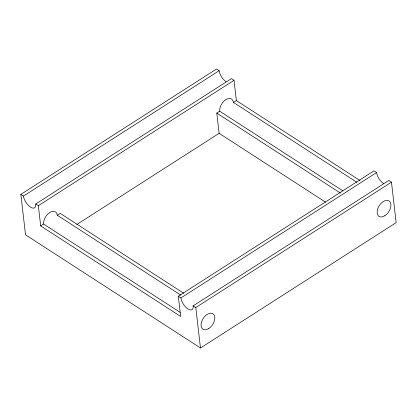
<?xml version="1.0" encoding="UTF-8"?>
<svg xmlns="http://www.w3.org/2000/svg" width="417" height="417" viewBox="0 0 417 417"><rect width="100%" height="100%" fill="white"/><g stroke="black" fill="none" stroke-linecap="round" stroke-linejoin="round"><path stroke-width="0.63" d="M383.541 183.589A9.221 4.347 57.4 0 1 376.598 172.549L373.976 170.85L178.304 296.226L180.931 297.92A9.221 4.347 57.4 0 0 187.874 308.961A9.221 4.347 57.4 0 0 193.175 305.843L388.847 180.467L391.469 182.166L396.15 222.621L200.483 347.997L25.531 234.834L20.85 194.379L216.517 69.003L219.144 70.702A9.221 4.347 57.4 0 0 226.087 81.742M20.85 194.379L23.472 196.073L219.144 70.702M23.472 196.073A9.221 4.347 57.4 0 0 30.415 207.119A9.221 4.347 57.4 0 0 35.721 203.996L231.388 78.62L234.015 80.319L236.356 100.549L359.913 180.467M178.304 296.226L180.644 316.451L40.684 225.92L38.343 205.696L234.015 80.319M40.684 225.92L43.618 224.044A9.221 5.645 -57.1 0 1 49.649 212.576A9.221 5.645 -57.1 0 1 57.317 215.266L180.874 295.189M57.317 215.266L60.251 213.384L183.808 293.307M325.74 202.271L219.128 133.315L216.788 113.085L219.723 111.203A9.221 5.645 -57.1 0 1 225.753 99.736A9.221 5.645 -57.1 0 1 233.421 102.426L356.978 182.349M233.421 102.426L236.356 100.549M76.822 224.497L219.128 133.315M180.931 297.92L376.598 172.549M200.483 347.997L195.802 307.543L391.469 182.166M219.723 111.203L342.732 190.772M216.788 113.085L340.345 193.008M35.721 203.996L38.343 205.696M193.175 305.843L195.802 307.543M43.618 224.044L180.3 312.448M208.745 328.58A9.221 5.645 -57.1 0 0 213.447 314.157A9.221 5.645 -57.1 0 0 201.583 321.762A9.221 5.645 -57.1 0 0 208.745 328.58M384.844 215.74A9.221 5.645 -57.1 0 0 389.546 201.322A9.221 5.645 -57.1 0 0 377.687 208.922A9.221 5.645 -57.1 0 0 384.844 215.74"/></g></svg>
